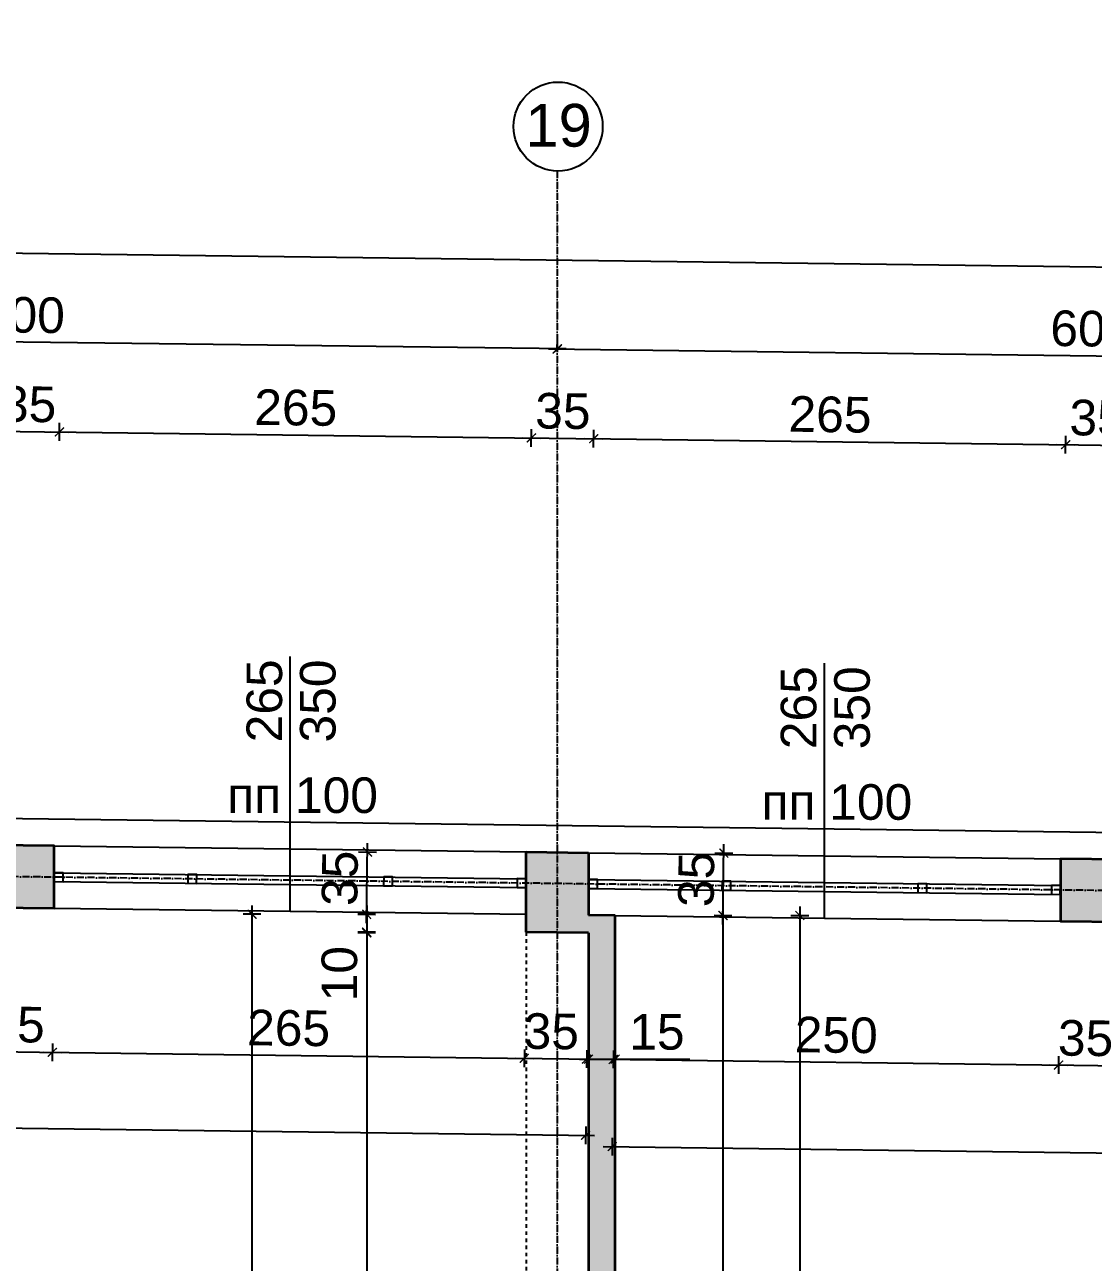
# Model space of a CAD drawing. Header units: inches. Extents: x -72385 to 39588, y -6525 to 66685.
# Drawn here: x -42624 to -42024, y 2770 to 3465 of the extents above; entities that cross this region are included whole.
import ezdxf

# ---------------------------------------------------------------- set-up
doc = ezdxf.new("R2010")
doc.units = ezdxf.units.IN
doc.header["$MEASUREMENT"] = 0
doc.linetypes.add('DashDot', pattern=[0.6, 0.4, -0.1, 0, -0.1])
doc.linetypes.add('Hidden', pattern=[0.4, 0.2, -0.2])
for name, color, linetype, lineweight in [('Изгледни линии', 253, 'Continuous', 25), ('Надписи коти външни', 252, 'Continuous', 25), ('Надписи коти вътрешни', 252, 'Continuous', 25), ('Надписи Оси', 252, 'Continuous', 25), ('Надписи прозорци', 252, 'Continuous', 25), ('Оси', 252, 'DashDot', 25), ('Прозорци', 251, 'Continuous', 25), ('Пунктир', 253, 'Hidden', 25), ('Разрезни линии', 7, 'Continuous', 35), ('Щрих стени', 254, 'Continuous', 25)]:
    doc.layers.add(name, color=color, linetype=linetype, lineweight=lineweight)
doc.styles.add('Arial Regular', font='arial.ttf')
doc.styles.get("Standard").update_dxf_attribs({"font": 'arial.ttf'})
doc.dimstyles.new('Annotative', dxfattribs={"dimscale": 0, "dimtxt": 20, "dimasz": 5, "dimexe": 5, "dimexo": 5, "dimgap": 5, "dimtad": 1, "dimdec": 0, "dimzin": 0, "dimdsep": 46, "dimtxsty": 'Standard', "dimblk": 'ARCHTICK', "dimcen": 5, "dimdle": 5, "dimadec": 0, "dimazin": 0, "dimtfac": 1, "dimtdec": 0, "dimtofl": 0, "dimtmove": 0, "dimatfit": 3, "dimldrblk": 'ARCHTICK', "dimfxl": 5, "dimfxlon": 1, "dimtolj": 1, "dimtzin": 0, "dimarcsym": 1})

# ---------------------------------------------------------------- blocks, each defined once
blk = doc.blocks.new('_ArchTick')
at = {"color": 0, "linetype": 'ByBlock', "const_width": 0.15}
blk.add_lwpolyline([(-0.5, -0.5), (0.5, 0.5)], dxfattribs=at)
blk = doc.blocks.new('*D2228')
at = {"layer": 'Defpoints', "color": 0, "ltscale": 50, "transparency": 16777216}
for p in [(-42642.34, 2969.32), (-42607.34, 2968.87), (-42608.37, 2888.03)]:
    blk.add_point(p, dxfattribs=at)
at = {"layer": 'Надписи коти вътрешни', "color": 0, "lineweight": -2, "ltscale": 50, "transparency": 16777216}
for p, q in [((-42643.3, 2893.48), (-42643.43, 2883.48)), ((-42608.3, 2893.03), (-42608.43, 2883.03)), ((-42648.37, 2888.54), (-42603.37, 2887.97))]:
    blk.add_line(p, q, dxfattribs=at)
at = {"layer": 'Надписи коти вътрешни', "color": 0, "lineweight": -2, "ltscale": 50, "transparency": 16777216, "xscale": 5, "yscale": 5, "zscale": 5}
for p, rotation in [((-42643.37, 2888.48), 179.2706286525463), ((-42608.37, 2888.03), 359.2706286525462)]:
    blk.add_blockref('_ArchTick', p, dxfattribs=dict(at, rotation=rotation))
at = {"layer": 'Надписи коти вътрешни', "color": 0, "ltscale": 50, "transparency": 16777216, "insert": (-42628.17, 2903.51), "char_height": 20, "attachment_point": 5, "rotation": 359.27063}
blk.add_mtext('\\A1;35', dxfattribs=at)
blk = doc.blocks.new('*D2229')
at = {"layer": 'Defpoints', "color": 0, "ltscale": 50, "transparency": 16777216}
for p in [(-42607.34, 2968.87), (-42342.34, 2965.5), (-42343.37, 2884.66)]:
    blk.add_point(p, dxfattribs=at)
at = {"layer": 'Надписи коти вътрешни', "color": 0, "lineweight": -2, "ltscale": 50, "transparency": 16777216}
for p, q in [((-42608.3, 2893.03), (-42608.43, 2883.03)), ((-42613.37, 2888.1), (-42338.37, 2884.6)), ((-42343.3, 2889.66), (-42343.43, 2879.66))]:
    blk.add_line(p, q, dxfattribs=at)
at = {"layer": 'Надписи коти вътрешни', "color": 0, "lineweight": -2, "ltscale": 50, "transparency": 16777216, "xscale": 5, "yscale": 5, "zscale": 5}
for p, rotation in [((-42608.37, 2888.03), 179.270628652547), ((-42343.37, 2884.66), 359.270628652547)]:
    blk.add_blockref('_ArchTick', p, dxfattribs=dict(at, rotation=rotation))
at = {"layer": 'Надписи коти вътрешни', "color": 0, "ltscale": 50, "transparency": 16777216, "insert": (-42475.67, 2901.56), "char_height": 20, "attachment_point": 5, "rotation": 359.27063}
blk.add_mtext('\\A1;265', dxfattribs=at)
blk = doc.blocks.new('*D2230')
at = {"layer": 'Defpoints', "color": 0, "ltscale": 50, "transparency": 16777216}
for p in [(-42342.34, 2965.5), (-42307.34, 2965.05), (-42308.37, 2884.21)]:
    blk.add_point(p, dxfattribs=at)
at = {"layer": 'Надписи коти вътрешни', "color": 0, "lineweight": -2, "ltscale": 50, "transparency": 16777216}
for p, q in [((-42348.37, 2884.72), (-42303.37, 2884.15)), ((-42343.3, 2889.66), (-42343.43, 2879.66)), ((-42308.3, 2889.21), (-42308.43, 2879.21))]:
    blk.add_line(p, q, dxfattribs=at)
at = {"layer": 'Надписи коти вътрешни', "color": 0, "lineweight": -2, "ltscale": 50, "transparency": 16777216, "xscale": 5, "yscale": 5, "zscale": 5}
for p, rotation in [((-42343.37, 2884.66), 179.2706286525463), ((-42308.37, 2884.21), 359.2706286525462)]:
    blk.add_blockref('_ArchTick', p, dxfattribs=dict(at, rotation=rotation))
at = {"layer": 'Надписи коти вътрешни', "color": 0, "ltscale": 50, "transparency": 16777216, "insert": (-42328.17, 2899.69), "char_height": 20, "attachment_point": 5, "rotation": 359.27063}
blk.add_mtext('\\A1;35', dxfattribs=at)
blk = doc.blocks.new('*D2231')
at = {"layer": 'Defpoints', "color": 0, "ltscale": 50, "transparency": 16777216}
for p in [(-42292.34, 2964.86), (-42042.34, 2961.68), (-42043.37, 2880.84)]:
    blk.add_point(p, dxfattribs=at)
at = {"layer": 'Надписи коти вътрешни', "color": 0, "lineweight": -2, "ltscale": 50, "transparency": 16777216}
for p, q in [((-42298.37, 2884.09), (-42038.37, 2880.78)), ((-42293.3, 2889.02), (-42293.43, 2879.02)), ((-42043.3, 2885.84), (-42043.43, 2875.84))]:
    blk.add_line(p, q, dxfattribs=at)
at = {"layer": 'Надписи коти вътрешни', "color": 0, "lineweight": -2, "ltscale": 50, "transparency": 16777216, "xscale": 5, "yscale": 5, "zscale": 5}
for p, rotation in [((-42293.37, 2884.02), 179.2706286525478), ((-42043.37, 2880.84), 359.2706286525477)]:
    blk.add_blockref('_ArchTick', p, dxfattribs=dict(at, rotation=rotation))
at = {"layer": 'Надписи коти вътрешни', "color": 0, "ltscale": 50, "transparency": 16777216, "insert": (-42168.17, 2897.64), "char_height": 20, "attachment_point": 5, "rotation": 359.27063}
blk.add_mtext('\\A1;250', dxfattribs=at)
blk = doc.blocks.new('*D2232')
at = {"layer": 'Defpoints', "color": 0, "ltscale": 50, "transparency": 16777216}
for p in [(-42042.34, 2961.68), (-42007.34, 2961.23), (-42008.37, 2880.4)]:
    blk.add_point(p, dxfattribs=at)
at = {"layer": 'Надписи коти вътрешни', "color": 0, "lineweight": -2, "ltscale": 50, "transparency": 16777216}
for p, q in [((-42043.3, 2885.84), (-42043.43, 2875.84)), ((-42008.3, 2885.39), (-42008.43, 2875.4)), ((-42048.37, 2880.9), (-42003.37, 2880.33))]:
    blk.add_line(p, q, dxfattribs=at)
at = {"layer": 'Надписи коти вътрешни', "color": 0, "lineweight": -2, "ltscale": 50, "transparency": 16777216, "xscale": 5, "yscale": 5, "zscale": 5}
for p, rotation in [((-42043.37, 2880.84), 179.2706286525463), ((-42008.37, 2880.4), 359.2706286525462)]:
    blk.add_blockref('_ArchTick', p, dxfattribs=dict(at, rotation=rotation))
at = {"layer": 'Надписи коти вътрешни', "color": 0, "ltscale": 50, "transparency": 16777216, "insert": (-42028.17, 2895.87), "char_height": 20, "attachment_point": 5, "rotation": 359.27063}
blk.add_mtext('\\A1;35', dxfattribs=at)
blk = doc.blocks.new('*D2239')
at = {"layer": 'Defpoints', "color": 0, "ltscale": 50, "transparency": 16777216}
for p in [(-44737.34, 2995.99), (-42307.34, 2965.05), (-42308.91, 2841.43)]:
    blk.add_point(p, dxfattribs=at)
at = {"layer": 'Надписи коти вътрешни', "color": 0, "lineweight": -2, "ltscale": 50, "transparency": 16777216}
for p, q in [((-44738.85, 2877.36), (-44738.97, 2867.36)), ((-44743.91, 2872.42), (-42303.91, 2841.36)), ((-42308.85, 2846.43), (-42308.97, 2836.43))]:
    blk.add_line(p, q, dxfattribs=at)
at = {"layer": 'Надписи коти вътрешни', "color": 0, "lineweight": -2, "ltscale": 50, "transparency": 16777216, "xscale": 5, "yscale": 5, "zscale": 5}
for p, rotation in [((-44738.91, 2872.36), 179.2706286525471), ((-42308.91, 2841.43), 359.2706286525471)]:
    blk.add_blockref('_ArchTick', p, dxfattribs=dict(at, rotation=rotation))
at = {"layer": 'Надписи коти вътрешни', "color": 0, "ltscale": 50, "transparency": 16777216, "insert": (-43523.72, 2872.11), "char_height": 20, "attachment_point": 5, "rotation": 359.27063}
blk.add_mtext('\\A1;2430', dxfattribs=at)
blk = doc.blocks.new('*D4543')
at = {"layer": 'Defpoints', "color": 0, "ltscale": 50, "transparency": 16777216}
for p in [(-42292.34, 2964.86), (-41142.34, 2950.22), (-41143.99, 2820.43)]:
    blk.add_point(p, dxfattribs=at)
at = {"layer": 'Надписи коти вътрешни', "color": 0, "lineweight": -2, "ltscale": 50, "transparency": 16777216}
for p, q in [((-42298.99, 2835.13), (-41138.99, 2820.36)), ((-42293.93, 2840.07), (-42294.05, 2830.07)), ((-41143.93, 2825.43), (-41144.05, 2815.43))]:
    blk.add_line(p, q, dxfattribs=at)
at = {"layer": 'Надписи коти вътрешни', "color": 0, "lineweight": -2, "ltscale": 50, "transparency": 16777216, "xscale": 5, "yscale": 5, "zscale": 5}
for p, rotation in [((-42293.99, 2835.07), 179.2706260346287), ((-41143.99, 2820.43), 359.2706260346287)]:
    blk.add_blockref('_ArchTick', p, dxfattribs=dict(at, rotation=rotation))
at = {"layer": 'Надписи коти вътрешни', "color": 0, "ltscale": 50, "transparency": 16777216, "insert": (-41718.8, 2842.96), "char_height": 20, "attachment_point": 5, "rotation": 359.27063}
blk.add_mtext('\\A1;1150', dxfattribs=at)
blk = doc.blocks.new('*D2242')
at = {"layer": 'Defpoints', "color": 0, "ltscale": 50, "transparency": 16777216}
for p in [(-42496.23, 2965.5), (-42342.34, 2965.5), (-42342.34, 1200.36)]:
    blk.add_point(p, dxfattribs=at)
at = {"layer": 'Надписи коти вътрешни', "color": 0, "lineweight": -2, "ltscale": 50, "transparency": 16777216}
for p, q in [((-42496.23, 1195.36), (-42496.23, 2970.5)), ((-42491.23, 2965.5), (-42501.23, 2965.5)), ((-42491.23, 1200.36), (-42501.23, 1200.36))]:
    blk.add_line(p, q, dxfattribs=at)
at = {"layer": 'Надписи коти вътрешни', "color": 0, "lineweight": -2, "ltscale": 50, "transparency": 16777216, "xscale": 5, "yscale": 5, "zscale": 5}
for p, rotation in [((-42496.23, 2965.5), 90), ((-42496.23, 1200.36), 270)]:
    blk.add_blockref('_ArchTick', p, dxfattribs=dict(at, rotation=rotation))
at = {"layer": 'Надписи коти вътрешни', "color": 0, "ltscale": 50, "transparency": 16777216, "insert": (-42511.44, 2082.93), "char_height": 20, "attachment_point": 5, "rotation": 90}
blk.add_mtext('\\A1;1765', dxfattribs=at)
blk = doc.blocks.new('*D2249')
at = {"layer": 'Defpoints', "color": 0, "ltscale": 50, "transparency": 16777216}
for p in [(-42307.34, 2955.05), (-42431.87, 2405.01), (-42307.34, 2405.01)]:
    blk.add_point(p, dxfattribs=at)
at = {"layer": 'Надписи коти вътрешни', "color": 0, "lineweight": -2, "ltscale": 50, "transparency": 16777216}
for p, q in [((-42431.87, 2960.05), (-42431.87, 2400.01)), ((-42426.87, 2955.05), (-42436.87, 2955.05)), ((-42426.87, 2405.01), (-42436.87, 2405.01))]:
    blk.add_line(p, q, dxfattribs=at)
at = {"layer": 'Надписи коти вътрешни', "color": 0, "lineweight": -2, "ltscale": 50, "transparency": 16777216, "xscale": 5, "yscale": 5, "zscale": 5}
for p, rotation in [((-42431.87, 2955.05), 90), ((-42431.87, 2405.01), 270)]:
    blk.add_blockref('_ArchTick', p, dxfattribs=dict(at, rotation=rotation))
at = {"layer": 'Надписи коти вътрешни', "color": 0, "ltscale": 50, "transparency": 16777216, "insert": (-42447.08, 2680.03), "char_height": 20, "attachment_point": 5, "rotation": 90}
blk.add_mtext('\\A1;550', dxfattribs=at)
blk = doc.blocks.new('*D7962')
at = {"layer": 'Defpoints', "color": 0, "ltscale": 50, "transparency": 16777216}
for p in [(-42342.34, 2965.5), (-42431.87, 2955.5), (-42342.34, 2955.5)]:
    blk.add_point(p, dxfattribs=at)
at = {"layer": 'Надписи коти вътрешни', "color": 0, "lineweight": -2, "ltscale": 50, "transparency": 16777216}
for p, q in [((-42431.87, 2970.5), (-42431.87, 2955.5)), ((-42426.87, 2965.5), (-42436.87, 2965.5)), ((-42426.87, 2955.5), (-42436.87, 2955.5)), ((-42431.87, 2955.5), (-42431.87, 2913.8))]:
    blk.add_line(p, q, dxfattribs=at)
at = {"layer": 'Надписи коти вътрешни', "color": 0, "lineweight": -2, "ltscale": 50, "transparency": 16777216, "xscale": 5, "yscale": 5, "zscale": 5}
for p, rotation in [((-42431.87, 2965.5), 90), ((-42431.87, 2955.5), 270)]:
    blk.add_blockref('_ArchTick', p, dxfattribs=dict(at, rotation=rotation))
at = {"layer": 'Надписи коти вътрешни', "color": 0, "ltscale": 50, "transparency": 16777216, "insert": (-42447.08, 2932.15), "char_height": 20, "attachment_point": 5, "rotation": 90}
blk.add_mtext('\\A1;10', dxfattribs=at)
blk = doc.blocks.new('*D2281')
at = {"layer": 'Defpoints', "color": 0, "ltscale": 50, "transparency": 16777216}
for p in [(-42292.34, 2964.86), (-42231.75, 2964.86), (-42292.34, 2359.81)]:
    blk.add_point(p, dxfattribs=at)
at = {"layer": 'Надписи коти вътрешни', "color": 0, "lineweight": -2, "ltscale": 50, "transparency": 16777216}
for p, q in [((-42231.75, 2354.81), (-42231.75, 2969.86)), ((-42236.75, 2964.86), (-42226.75, 2964.86)), ((-42236.75, 2359.81), (-42226.75, 2359.81))]:
    blk.add_line(p, q, dxfattribs=at)
at = {"layer": 'Надписи коти вътрешни', "color": 0, "lineweight": -2, "ltscale": 50, "transparency": 16777216, "xscale": 5, "yscale": 5, "zscale": 5}
for p, rotation in [((-42231.75, 2964.86), 90), ((-42231.75, 2359.81), 270)]:
    blk.add_blockref('_ArchTick', p, dxfattribs=dict(at, rotation=rotation))
at = {"layer": 'Надписи коти вътрешни', "color": 0, "ltscale": 50, "transparency": 16777216, "insert": (-42246.97, 2662.34), "char_height": 20, "attachment_point": 5, "rotation": 90}
blk.add_mtext('\\A1;605', dxfattribs=at)
blk = doc.blocks.new('*D4548')
at = {"layer": 'Defpoints', "color": 0, "ltscale": 50, "transparency": 16777216}
for p in [(-42292.34, 2964.86), (-42292.34, 2089.79), (-42188.66, 2089.79)]:
    blk.add_point(p, dxfattribs=at)
at = {"layer": 'Надписи коти вътрешни', "color": 0, "lineweight": -2, "ltscale": 50, "transparency": 16777216}
for p, q in [((-42188.66, 2969.86), (-42188.66, 2084.79)), ((-42193.66, 2964.86), (-42183.66, 2964.86)), ((-42193.66, 2089.79), (-42183.66, 2089.79))]:
    blk.add_line(p, q, dxfattribs=at)
at = {"layer": 'Надписи коти вътрешни', "color": 0, "lineweight": -2, "ltscale": 50, "transparency": 16777216, "xscale": 5, "yscale": 5, "zscale": 5}
for p, rotation in [((-42188.66, 2964.86), 90), ((-42188.66, 2089.79), 270)]:
    blk.add_blockref('_ArchTick', p, dxfattribs=dict(at, rotation=rotation))
at = {"layer": 'Надписи коти вътрешни', "color": 0, "ltscale": 50, "transparency": 16777216, "insert": (-42203.87, 2527.33), "char_height": 20, "attachment_point": 5, "rotation": 90}
blk.add_mtext('\\A1;875', dxfattribs=at)
blk = doc.blocks.new('*D6400')
at = {"layer": 'Defpoints', "color": 0, "ltscale": 50, "transparency": 16777216}
for p in [(-42604.38, 3236.36), (-42642.34, 3004.32), (-42607.34, 3003.88)]:
    blk.add_point(p, dxfattribs=at)
at = {"layer": 'Надписи коти външни', "color": 0, "lineweight": -2, "ltscale": 50, "transparency": 16777216}
for p, q in [((-42639.44, 3231.8), (-42639.31, 3241.8)), ((-42604.44, 3231.36), (-42604.31, 3241.36)), ((-42644.38, 3236.87), (-42599.38, 3236.29))]:
    blk.add_line(p, q, dxfattribs=at)
at = {"layer": 'Надписи коти външни', "color": 0, "lineweight": -2, "ltscale": 50, "transparency": 16777216, "xscale": 5, "yscale": 5, "zscale": 5}
for p, rotation in [((-42639.38, 3236.8), 179.2706286525522), ((-42604.38, 3236.36), 359.2706286525522)]:
    blk.add_blockref('_ArchTick', p, dxfattribs=dict(at, rotation=rotation))
at = {"layer": 'Надписи коти външни', "color": 0, "ltscale": 50, "transparency": 16777216, "insert": (-42621.68, 3251.8), "char_height": 20, "attachment_point": 5, "rotation": 359.27063}
blk.add_mtext('\\A1;35', dxfattribs=at)
blk = doc.blocks.new('*D6401')
at = {"layer": 'Defpoints', "color": 0, "ltscale": 50, "transparency": 16777216}
for p in [(-42339.38, 3232.98), (-42607.34, 3003.88), (-42342.34, 3000.5)]:
    blk.add_point(p, dxfattribs=at)
at = {"layer": 'Надписи коти външни', "color": 0, "lineweight": -2, "ltscale": 50, "transparency": 16777216}
for p, q in [((-42604.44, 3231.36), (-42604.31, 3241.36)), ((-42339.44, 3227.98), (-42339.31, 3237.98)), ((-42609.38, 3236.42), (-42334.38, 3232.92))]:
    blk.add_line(p, q, dxfattribs=at)
at = {"layer": 'Надписи коти външни', "color": 0, "lineweight": -2, "ltscale": 50, "transparency": 16777216, "xscale": 5, "yscale": 5, "zscale": 5}
for p, rotation in [((-42604.38, 3236.36), 179.2706286525463), ((-42339.38, 3232.98), 359.2706286525462)]:
    blk.add_blockref('_ArchTick', p, dxfattribs=dict(at, rotation=rotation))
at = {"layer": 'Надписи коти външни', "color": 0, "ltscale": 50, "transparency": 16777216, "insert": (-42471.68, 3249.88), "char_height": 20, "attachment_point": 5, "rotation": 359.27063}
blk.add_mtext('\\A1;265', dxfattribs=at)
blk = doc.blocks.new('*D6402')
at = {"layer": 'Defpoints', "color": 0, "ltscale": 50, "transparency": 16777216}
for p in [(-42304.38, 3232.54), (-42342.34, 3000.5), (-42307.34, 3000.06)]:
    blk.add_point(p, dxfattribs=at)
at = {"layer": 'Надписи коти външни', "color": 0, "lineweight": -2, "ltscale": 50, "transparency": 16777216}
for p, q in [((-42339.44, 3227.98), (-42339.31, 3237.98)), ((-42344.38, 3233.05), (-42299.38, 3232.47)), ((-42304.44, 3227.54), (-42304.31, 3237.54))]:
    blk.add_line(p, q, dxfattribs=at)
at = {"layer": 'Надписи коти външни', "color": 0, "lineweight": -2, "ltscale": 50, "transparency": 16777216, "xscale": 5, "yscale": 5, "zscale": 5}
for p, rotation in [((-42339.38, 3232.98), 179.2706286525463), ((-42304.38, 3232.54), 359.2706286525462)]:
    blk.add_blockref('_ArchTick', p, dxfattribs=dict(at, rotation=rotation))
at = {"layer": 'Надписи коти външни', "color": 0, "ltscale": 50, "transparency": 16777216, "insert": (-42321.68, 3247.98), "char_height": 20, "attachment_point": 5, "rotation": 359.27063}
blk.add_mtext('\\A1;35', dxfattribs=at)
blk = doc.blocks.new('*D6403')
at = {"layer": 'Defpoints', "color": 0, "ltscale": 50, "transparency": 16777216}
for p in [(-42039.38, 3229.16), (-42307.34, 3000.06), (-42042.34, 2996.68)]:
    blk.add_point(p, dxfattribs=at)
at = {"layer": 'Надписи коти външни', "color": 0, "lineweight": -2, "ltscale": 50, "transparency": 16777216}
for p, q in [((-42309.38, 3232.6), (-42034.38, 3229.1)), ((-42304.44, 3227.54), (-42304.31, 3237.54)), ((-42039.44, 3224.16), (-42039.31, 3234.16))]:
    blk.add_line(p, q, dxfattribs=at)
at = {"layer": 'Надписи коти външни', "color": 0, "lineweight": -2, "ltscale": 50, "transparency": 16777216, "xscale": 5, "yscale": 5, "zscale": 5}
for p, rotation in [((-42304.38, 3232.54), 179.2706286525486), ((-42039.38, 3229.16), 359.2706286525486)]:
    blk.add_blockref('_ArchTick', p, dxfattribs=dict(at, rotation=rotation))
at = {"layer": 'Надписи коти външни', "color": 0, "ltscale": 50, "transparency": 16777216, "insert": (-42171.68, 3246.06), "char_height": 20, "attachment_point": 5, "rotation": 359.27063}
blk.add_mtext('\\A1;265', dxfattribs=at)
blk = doc.blocks.new('*D6404')
at = {"layer": 'Defpoints', "color": 0, "ltscale": 50, "transparency": 16777216}
for p in [(-42004.38, 3228.72), (-42042.34, 2996.68), (-42007.34, 2996.24)]:
    blk.add_point(p, dxfattribs=at)
at = {"layer": 'Надписи коти външни', "color": 0, "lineweight": -2, "ltscale": 50, "transparency": 16777216}
for p, q in [((-42039.44, 3224.16), (-42039.31, 3234.16)), ((-42004.44, 3223.72), (-42004.31, 3233.72)), ((-42044.38, 3229.23), (-41999.38, 3228.65))]:
    blk.add_line(p, q, dxfattribs=at)
at = {"layer": 'Надписи коти външни', "color": 0, "lineweight": -2, "ltscale": 50, "transparency": 16777216, "xscale": 5, "yscale": 5, "zscale": 5}
for p, rotation in [((-42039.38, 3229.16), 179.2706286525463), ((-42004.38, 3228.72), 359.2706286525462)]:
    blk.add_blockref('_ArchTick', p, dxfattribs=dict(at, rotation=rotation))
at = {"layer": 'Надписи коти външни', "color": 0, "ltscale": 50, "transparency": 16777216, "insert": (-42021.68, 3244.16), "char_height": 20, "attachment_point": 5, "rotation": 359.27063}
blk.add_mtext('\\A1;35', dxfattribs=at)
blk = doc.blocks.new('*D6415')
at = {"layer": 'Defpoints', "color": 0, "ltscale": 50, "transparency": 16777216}
for p in [(-42324.84, 3282.8), (-42324.84, 3282.8), (-41724.84, 3275.16)]:
    blk.add_point(p, dxfattribs=at)
at = {"layer": 'Надписи коти външни', "color": 0, "lineweight": -2, "ltscale": 50, "transparency": 16777216}
for p, q in [((-42324.84, 3282.8), (-42324.77, 3287.8)), ((-41719.84, 3275.1), (-42329.84, 3282.87)), ((-41724.84, 3275.16), (-41724.77, 3280.16))]:
    blk.add_line(p, q, dxfattribs=at)
at = {"layer": 'Надписи коти външни', "color": 0, "lineweight": -2, "ltscale": 50, "transparency": 16777216, "xscale": 5, "yscale": 5, "zscale": 5}
for p, rotation in [((-42324.84, 3282.8), 179.2706286525473), ((-41724.84, 3275.16), 359.2706286525473)]:
    blk.add_blockref('_ArchTick', p, dxfattribs=dict(at, rotation=rotation))
at = {"layer": 'Надписи коти външни', "color": 0, "ltscale": 50, "transparency": 16777216, "insert": (-42024.64, 3294.19), "char_height": 20, "attachment_point": 5, "rotation": 359.27063}
blk.add_mtext('\\A1;600', dxfattribs=at)
blk = doc.blocks.new('*D6416')
at = {"layer": 'Defpoints', "color": 0, "ltscale": 50, "transparency": 16777216}
for p in [(-42924.84, 3290.44), (-42924.84, 3290.44), (-42324.84, 3283)]:
    blk.add_point(p, dxfattribs=at)
at = {"layer": 'Надписи коти външни', "color": 0, "lineweight": -2, "ltscale": 50, "transparency": 16777216}
for p, q in [((-42924.84, 3290.44), (-42924.78, 3295.44)), ((-42319.84, 3282.94), (-42929.84, 3290.51)), ((-42324.84, 3283), (-42324.78, 3288))]:
    blk.add_line(p, q, dxfattribs=at)
at = {"layer": 'Надписи коти външни', "color": 0, "lineweight": -2, "ltscale": 50, "transparency": 16777216, "xscale": 5, "yscale": 5, "zscale": 5}
for p, rotation in [((-42924.84, 3290.44), 179.2893056029436), ((-42324.84, 3283), 359.2893056029436)]:
    blk.add_blockref('_ArchTick', p, dxfattribs=dict(at, rotation=rotation))
at = {"layer": 'Надписи коти външни', "color": 0, "ltscale": 50, "transparency": 16777216, "insert": (-42624.65, 3301.93), "char_height": 20, "attachment_point": 5, "rotation": 359.28931}
blk.add_mtext('\\A1;600', dxfattribs=at)
blk = doc.blocks.new('*D6454')
at = {"layer": 'Defpoints', "color": 0, "ltscale": 50, "transparency": 16777216}
for p in [(-40218.1, 3305.99), (-52317.34, 3127.49), (-40222.34, 2973.51)]:
    blk.add_point(p, dxfattribs=at)
at = {"layer": 'Надписи коти външни', "color": 0, "lineweight": -2, "ltscale": 50, "transparency": 16777216}
for p, q in [((-52313.17, 3454.96), (-52313.04, 3464.96)), ((-52318.1, 3460.03), (-40213.11, 3305.92)), ((-40218.17, 3300.99), (-40218.04, 3310.99))]:
    blk.add_line(p, q, dxfattribs=at)
at = {"layer": 'Надписи коти външни', "color": 0, "lineweight": -2, "ltscale": 50, "transparency": 16777216, "xscale": 5, "yscale": 5, "zscale": 5}
for p, rotation in [((-52313.1, 3459.96), 179.2706286525472), ((-40218.1, 3305.99), 359.2706286525473)]:
    blk.add_blockref('_ArchTick', p, dxfattribs=dict(at, rotation=rotation))
at = {"layer": 'Надписи коти външни', "color": 0, "ltscale": 50, "transparency": 16777216, "insert": (-46265.41, 3398.18), "char_height": 20, "attachment_point": 5, "rotation": 359.27063}
blk.add_mtext('\\A1;12095', dxfattribs=at)
blk = doc.blocks.new('*D7954')
at = {"layer": 'Defpoints', "color": 0, "ltscale": 10, "transparency": 16777216}
for p in [(-42454.52, 3000.79), (-42431.42, 3000.5), (-42454.96, 2965.79)]:
    blk.add_point(p, dxfattribs=at)
at = {"layer": 'Надписи коти вътрешни', "color": 0, "lineweight": -2, "ltscale": 10, "transparency": 16777216}
for p, q in [((-42431.93, 2960.5), (-42431.36, 3005.5)), ((-42436.42, 3000.56), (-42426.42, 3000.43)), ((-42436.87, 2965.56), (-42426.87, 2965.43))]:
    blk.add_line(p, q, dxfattribs=at)
at = {"layer": 'Надписи коти вътрешни', "color": 0, "lineweight": -2, "ltscale": 10, "transparency": 16777216, "xscale": 5, "yscale": 5, "zscale": 5}
for p, rotation in [((-42431.42, 3000.5), 89.27062865254527), ((-42431.87, 2965.5), 269.2706286525453)]:
    blk.add_blockref('_ArchTick', p, dxfattribs=dict(at, rotation=rotation))
at = {"layer": 'Надписи коти вътрешни', "color": 0, "ltscale": 10, "transparency": 16777216, "insert": (-42446.83, 2985.74), "char_height": 20, "attachment_point": 5, "rotation": 89.27063}
blk.add_mtext('\\A1;35', dxfattribs=at)
blk = doc.blocks.new('*D7955')
at = {"layer": 'Defpoints', "color": 0, "ltscale": 10, "transparency": 16777216}
for p in [(-42254.4, 3000.15), (-42231.31, 2999.86), (-42254.85, 2965.16)]:
    blk.add_point(p, dxfattribs=at)
at = {"layer": 'Надписи коти вътрешни', "color": 0, "lineweight": -2, "ltscale": 10, "transparency": 16777216}
for p, q in [((-42231.82, 2959.86), (-42231.24, 3004.86)), ((-42236.31, 2999.92), (-42226.31, 2999.8)), ((-42236.75, 2964.93), (-42226.75, 2964.8))]:
    blk.add_line(p, q, dxfattribs=at)
at = {"layer": 'Надписи коти вътрешни', "color": 0, "lineweight": -2, "ltscale": 10, "transparency": 16777216, "xscale": 5, "yscale": 5, "zscale": 5}
for p, rotation in [((-42231.31, 2999.86), 89.27062865254527), ((-42231.75, 2964.86), 269.2706286525453)]:
    blk.add_blockref('_ArchTick', p, dxfattribs=dict(at, rotation=rotation))
at = {"layer": 'Надписи коти вътрешни', "color": 0, "ltscale": 10, "transparency": 16777216, "insert": (-42246.72, 2985.1), "char_height": 20, "attachment_point": 5, "rotation": 89.27063}
blk.add_mtext('\\A1;35', dxfattribs=at)
blk = doc.blocks.new('*D8016')
at = {"layer": 'Defpoints', "color": 0, "ltscale": 10, "transparency": 16777216}
for p in [(-42307.34, 2910.09), (-42292.34, 2910.09), (-42292.34, 2884.15)]:
    blk.add_point(p, dxfattribs=at)
at = {"layer": 'Надписи коти вътрешни', "color": 0, "lineweight": -2, "ltscale": 10, "transparency": 16777216}
for p, q in [((-42312.34, 2884.15), (-42292.34, 2884.15)), ((-42307.34, 2889.15), (-42307.34, 2879.15)), ((-42292.34, 2889.15), (-42292.34, 2879.15)), ((-42292.34, 2884.15), (-42250.42, 2884.15))]:
    blk.add_line(p, q, dxfattribs=at)
at = {"layer": 'Надписи коти вътрешни', "color": 0, "lineweight": -2, "ltscale": 10, "transparency": 16777216, "xscale": 5, "yscale": 5, "zscale": 5, "rotation": 180}
blk.add_blockref('_ArchTick', (-42307.34, 2884.15), dxfattribs=at)
at = {"layer": 'Надписи коти вътрешни', "color": 0, "lineweight": -2, "ltscale": 10, "transparency": 16777216, "xscale": 5, "yscale": 5, "zscale": 5}
blk.add_blockref('_ArchTick', (-42292.34, 2884.15), dxfattribs=at)
at = {"layer": 'Надписи коти вътрешни', "color": 0, "ltscale": 10, "transparency": 16777216, "insert": (-42268.88, 2899.36), "char_height": 20, "attachment_point": 5}
blk.add_mtext('\\A1;15', dxfattribs=at)

msp = doc.modelspace()

# ---------------------------------------------------------------- hatches: boundary and pattern name
at = {"layer": 'Щрих стени', "ltscale": 10}
h = msp.add_hatch(color=256, dxfattribs=at)
h.dxf.hatch_style = 1
h.paths.add_polyline_path([(-44437.34, 3027.17), (-44472.34, 3027.62), (-44472.34, 2992.61), (-44437.34, 2992.17)])
h.paths.add_polyline_path([(-44137.34, 3023.35), (-44172.34, 3023.8), (-44172.34, 2978.79), (-44137.34, 2978.35)])
h.paths.add_polyline_path([(-43837.34, 3019.53), (-43872.34, 3019.98), (-43872.34, 2984.98), (-43837.34, 2984.53)])
h.paths.add_polyline_path([(-43507.34, 3015.33), (-43572.34, 3016.16), (-43572.34, 2971.16), (-43507.34, 2970.33)])
h.paths.add_polyline_path([(-43207.34, 3011.51), (-43242.34, 3011.96), (-43242.34, 2976.96), (-43207.34, 2976.51)])
h.paths.add_polyline_path([(-42907.34, 3007.69), (-42942.34, 3008.14), (-42942.34, 2963.14), (-42907.34, 2962.69)])
h.paths.add_polyline_path([(-42607.34, 3003.88), (-42642.34, 3004.32), (-42642.34, 2969.32), (-42607.34, 2968.87)])
h.paths.add_polyline_path([(-42307.34, 3000.06), (-42342.34, 3000.5), (-42342.34, 2955.5), (-42307.34, 2955.05), (-42307.34, 2405.01), (-42342.34, 2405.45), (-42342.34, 2360.45), (-42292.34, 2359.81), (-42292.34, 2964.86), (-42307.34, 2965.05)])
h.paths.add_polyline_path([(-42907.34, 2412.65), (-42942.34, 2413.09), (-42967.34, 2413.41), (-42967.34, 2378.41), (-42942.34, 2378.09), (-42942.34, 2368.09), (-42907.34, 2367.64)])
h.paths.add_polyline_path([(-43507.34, 2420.28), (-43572.34, 2421.11), (-43572.34, 2376.11), (-43507.34, 2375.28)])
h.paths.add_polyline_path([(-44137.34, 2428.3), (-44172.34, 2428.75), (-44197.34, 2429.07), (-44197.34, 2394.07), (-44172.34, 2393.75), (-44172.34, 2383.75), (-44137.34, 2383.3)])
h = msp.add_hatch(color=256, dxfattribs=at)
h.dxf.hatch_style = 1
h.paths.add_polyline_path([(-42007.34, 2996.24), (-42042.34, 2996.68), (-42042.34, 2961.68), (-42007.34, 2961.23)])
h.paths.add_polyline_path([(-41707.34, 2992.42), (-41742.34, 2992.86), (-41742.34, 2947.86), (-41707.34, 2947.41)])
h.paths.add_polyline_path([(-41407.34, 2988.6), (-41442.34, 2989.04), (-41442.34, 2954.04), (-41407.34, 2953.6)])
h.paths.add_polyline_path([(-41707.34, 2397.37), (-41742.34, 2397.81), (-41767.34, 2398.13), (-41767.34, 2363.13), (-41742.34, 2362.81), (-41742.34, 2352.81), (-41707.34, 2352.37)], flags=17)
h.paths.add_polyline_path([(-42292.34, 2089.79), (-42292.34, 2139.8), (-42307.34, 2139.99), (-42307.34, 2024.98), (-42292.34, 2024.79), (-42292.34, 2074.79), (-41707.34, 2067.34), (-41707.34, 2062.85), (-41702.34, 2062.85), (-41702.34, 2067.28), (-41197.34, 2060.85), (-41197.34, 2030.85), (-41142.34, 2030.15), (-41142.34, 1745.12), (-41702.34, 1752.25), (-41702.34, 1962.85), (-41707.34, 1962.85), (-41707.34, 1797.32), (-41742.34, 1797.77), (-41742.34, 1787.77), (-41767.34, 1788.08), (-41767.34, 1753.08), (-41742.34, 1752.76), (-41707.34, 1752.32), (-41707.34, 1557.85), (-41702.34, 1557.85), (-41702.34, 1747.25), (-41142.34, 1740.12), (-41142.34, 1660.12), (-41112.34, 1659.74), (-41112.34, 1754.74), (-41087.34, 1754.42), (-41087.34, 1804.43), (-41112.34, 1804.75), (-41112.34, 2949.84), (-40882.34, 2946.91), (-40882.34, 2966.91), (-40907.34, 2967.23), (-40907.34, 2982.23), (-41142.34, 2985.22), (-41142.34, 2105.15), (-41197.34, 2105.85), (-41197.34, 2075.85)])
h.paths.add_polyline_path([(-42007.34, 1196.09), (-42042.34, 1196.54), (-42042.34, 1161.53), (-42007.34, 1161.09)])
h.paths.add_polyline_path([(-41707.34, 1192.27), (-41702.34, 1192.21), (-41702.34, 1457.85), (-41707.34, 1457.85), (-41707.34, 1202.27), (-41742.34, 1202.72), (-41742.34, 1157.71), (-41707.34, 1157.27)])
h.paths.add_polyline_path([(-41407.34, 1188.45), (-41442.34, 1188.9), (-41442.34, 1153.9), (-41407.34, 1153.45)])

# ---------------------------------------------------------------- linework, layer by layer
at = {"layer": 'Изгледни линии', "ltscale": 50}
for p, q in [((-41127.34, 3000.03), (-45937.34, 3061.27)), ((-42607.34, 3003.88), (-42342.34, 3000.5)), ((-42307.34, 3000.06), (-42042.34, 2996.68)), ((-42607.34, 2968.87), (-42342.34, 2965.5)), ((-42307.34, 2965.05), (-42042.34, 2961.68))]:
    msp.add_line(p, q, dxfattribs=at)
at = {"layer": 'Надписи Оси', "ltscale": 50}
msp.add_circle((-42324.4, 3407.81), 25, dxfattribs=at)
at = {"layer": 'Надписи прозорци', "ltscale": 50}
for p, q in [((-42474.84, 2967.19), (-42474.84, 3110.34)), ((-42174.84, 2963.37), (-42174.84, 3106.52))]:
    msp.add_line(p, q, dxfattribs=at)
at = {"layer": 'Оси', "ltscale": 10}
for p, q in [((-42324.84, 3382.81), (-42324.84, 782.6)), ((-39839.84, 2951.14), (-52699.84, 3114.86))]:
    msp.add_line(p, q, dxfattribs=at)
at = {"layer": 'Прозорци', "ltscale": 50}
for p, q in [((-42607.34, 2988.87), (-42342.34, 2985.5)), ((-42607.34, 2983.87), (-42342.34, 2980.5)), ((-42307.34, 2985.05), (-42042.34, 2981.68)), ((-42307.34, 2980.05), (-42042.34, 2976.68))]:
    msp.add_line(p, q, dxfattribs=at)
for points in [[(-42607.34, 2983.87), (-42602.34, 2983.81), (-42602.27, 2988.81), (-42607.27, 2988.87), (-42607.34, 2983.87)], [(-42532.35, 2982.92), (-42527.35, 2982.86), (-42527.29, 2987.85), (-42532.29, 2987.92), (-42532.35, 2982.92)], [(-42422.39, 2981.52), (-42417.39, 2981.46), (-42417.33, 2986.45), (-42422.32, 2986.52), (-42422.39, 2981.52)], [(-42347.4, 2980.57), (-42342.4, 2980.51), (-42342.34, 2985.51), (-42347.34, 2985.57), (-42347.4, 2980.57)], [(-42307.34, 2980.05), (-42302.34, 2979.99), (-42302.27, 2984.99), (-42307.27, 2985.05), (-42307.34, 2980.05)], [(-42232.35, 2979.1), (-42227.35, 2979.04), (-42227.29, 2984.04), (-42232.29, 2984.1), (-42232.35, 2979.1)], [(-42122.39, 2977.7), (-42117.39, 2977.64), (-42117.33, 2982.64), (-42122.32, 2982.7), (-42122.39, 2977.7)], [(-42047.4, 2976.75), (-42042.4, 2976.69), (-42042.34, 2981.69), (-42047.34, 2981.75), (-42047.4, 2976.75)]]:
    msp.add_lwpolyline(points, dxfattribs=at)
at = {"layer": 'Пунктир', "ltscale": 10}
msp.add_line((-42342.34, 2955.5), (-42342.34, 2405.45), dxfattribs=at)
at = {"layer": 'Разрезни линии', "ltscale": 50}
for p, q in [((-42342.34, 2955.5), (-42342.34, 3000.5)), ((-42342.34, 3000.5), (-42307.34, 3000.06)), ((-42307.34, 3000.06), (-42307.34, 2965.05)), ((-42292.34, 2964.86), (-42307.34, 2965.05)), ((-42292.34, 2359.81), (-42292.34, 2964.86)), ((-42307.34, 2955.05), (-42342.34, 2955.5)), ((-42307.34, 2955.05), (-42307.34, 2405.01))]:
    msp.add_line(p, q, dxfattribs=at)
for points in [[(-42642.34, 3004.32), (-42642.34, 2969.32), (-42607.34, 2968.87), (-42607.34, 3003.88)], [(-42042.34, 2996.68), (-42042.34, 2961.68), (-42007.34, 2961.23), (-42007.34, 2996.24)]]:
    msp.add_lwpolyline(points, close=True, dxfattribs=at)

# ---------------------------------------------------------------- texts
at = {"layer": 'Надписи Оси', "ltscale": 100, "insert": (-42337.72, 3420.52), "char_height": 24, "width": 27.2128, "attachment_point": 1, "style": 'Arial Regular'}
msp.add_mtext('\\pxqc;19', dxfattribs=at)
at = {"layer": 'Надписи прозорци', "ltscale": 100, "char_height": 20, "width": 180.4891, "attachment_point": 1, "rotation": 90, "style": 'Arial Regular'}
for s, insert in [('265', (-42499.35, 3062.05)), ('350', (-42469.35, 3061.96)), ('265', (-42199.35, 3058.23)), ('350', (-42169.35, 3058.15))]:
    msp.add_mtext(s, dxfattribs=dict(at, insert=insert))
at = {"layer": 'Надписи прозорци', "ltscale": 100, "char_height": 20, "width": 180.4891, "attachment_point": 1, "style": 'Arial Regular'}
for insert in [(-42510.15, 3042.38), (-42210.15, 3038.56)]:
    msp.add_mtext('пп 100', dxfattribs=dict(at, insert=insert))

# ---------------------------------------------------------------- dimensions: what is measured, and where the dimension line sits
at = {"layer": 'Надписи коти външни', "ltscale": 50}
dim = msp.add_aligned_dim(p1=(-52317.34, 3127.49), p2=(-40222.34, 2973.51), distance=332.5, text='12095', dimstyle='Annotative', override={"dimscale": 0, "dimtix": 0, "dimtofl": 0, "dimtmove": 0, "dimatfit": 3}, dxfattribs=at)
dim.commit()
dim.dimension.update_dxf_attribs({"geometry": '*D6454', "text_midpoint": (-46265.41, 3398.18)})
for p1, p2, distance, picture, middle in [((-42324.84, 3283), (-42924.84, 3290.44), 0, '*D6416', (-42624.65, 3301.93)), ((-41724.84, 3275.16), (-42324.84, 3282.8), 0, '*D6415', (-42024.64, 3294.19)), ((-42607.34, 3003.88), (-42342.34, 3000.5), 232.5, '*D6401', (-42471.68, 3249.88)), ((-42307.34, 3000.06), (-42042.34, 2996.68), 232.5, '*D6403', (-42171.68, 3246.06))]:
    dim = msp.add_aligned_dim(p1=p1, p2=p2, distance=distance, dimstyle='Annotative', override={"dimscale": 0, "dimtix": 0, "dimtofl": 0, "dimtmove": 0, "dimatfit": 3}, dxfattribs=at)
    dim.commit()
    dim.dimension.update_dxf_attribs({"geometry": picture, "text_midpoint": middle})
for base, p1, p2, picture, middle in [((-42604.38, 3236.36), (-42642.34, 3004.32), (-42607.34, 3003.88), '*D6400', (-42621.88, 3236.58)), ((-42304.38, 3232.54), (-42342.34, 3000.5), (-42307.34, 3000.06), '*D6402', (-42321.88, 3232.76)), ((-42004.38, 3228.72), (-42042.34, 2996.68), (-42007.34, 2996.24), '*D6404', (-42021.88, 3228.94))]:
    dim = msp.add_linear_dim(base=base, p1=p1, p2=p2, angle=359.27063, dimstyle='Annotative', override={"dimscale": 0, "dimtix": 0, "dimtofl": 0, "dimtmove": 0, "dimatfit": 3}, dxfattribs=at)
    dim.commit()
    dim.dimension.update_dxf_attribs({"geometry": picture, "text_midpoint": middle, "dimtype": 129})
at = {"layer": 'Надписи коти вътрешни', "ltscale": 10}
for base, p1, p2, picture, middle in [((-42431.42, 3000.5), (-42454.96, 2965.79), (-42454.52, 3000.79), '*D7954', (-42431.61, 2985.54)), ((-42231.31, 2999.86), (-42254.85, 2965.16), (-42254.4, 3000.15), '*D7955', (-42231.5, 2984.9))]:
    dim = msp.add_linear_dim(base=base, p1=p1, p2=p2, angle=89.27063, dimstyle='Annotative', override={"dimscale": 0, "dimtix": 0, "dimtofl": 0, "dimtmove": 0, "dimatfit": 3}, dxfattribs=at)
    dim.commit()
    dim.dimension.update_dxf_attribs({"geometry": picture, "text_midpoint": middle, "dimtype": 129})
at = {"layer": 'Надписи коти вътрешни', "ltscale": 50}
for p1, p2, distance, picture, middle in [((-44737.34, 2995.99), (-42307.34, 2965.05), -123.64, '*D2239', (-43523.72, 2872.11)), ((-42607.34, 2968.87), (-42342.34, 2965.5), -80.85, '*D2229', (-42475.67, 2901.56)), ((-42292.34, 2964.86), (-41142.34, 2950.22), -129.81, '*D4543', (-41718.8, 2842.96)), ((-42292.34, 2964.86), (-42042.34, 2961.68), -80.85, '*D2231', (-42168.17, 2897.64))]:
    dim = msp.add_aligned_dim(p1=p1, p2=p2, distance=distance, dimstyle='Annotative', override={"dimscale": 0, "dimtix": 0, "dimtofl": 0, "dimtmove": 0, "dimatfit": 3}, dxfattribs=at)
    dim.commit()
    dim.dimension.update_dxf_attribs({"geometry": picture, "text_midpoint": middle})
for base, p1, p2, angle, picture, middle, dimtype in [((-42608.37, 2888.03), (-42642.34, 2969.32), (-42607.34, 2968.87), 359.27063, '*D2228', (-42628.37, 2888.29), 129), ((-42431.87, 2955.5), (-42342.34, 2965.5), (-42342.34, 2955.5), 90, '*D7962', (-42431.87, 2932.15), 128), ((-42308.37, 2884.21), (-42342.34, 2965.5), (-42307.34, 2965.05), 359.27063, '*D2230', (-42328.37, 2884.47), 129), ((-42008.37, 2880.4), (-42042.34, 2961.68), (-42007.34, 2961.23), 359.27063, '*D2232', (-42028.37, 2880.65), 129)]:
    dim = msp.add_linear_dim(base=base, p1=p1, p2=p2, angle=angle, dimstyle='Annotative', override={"dimscale": 0, "dimtix": 0, "dimtofl": 0, "dimtmove": 0, "dimatfit": 3}, dxfattribs=at)
    dim.commit()
    dim.dimension.update_dxf_attribs({"geometry": picture, "text_midpoint": middle, "dimtype": dimtype})
for base, p1, p2, picture, middle in [((-42496.23, 2965.5), (-42342.34, 1200.36), (-42342.34, 2965.5), '*D2242', (-42511.44, 2082.93)), ((-42231.75, 2964.86), (-42292.34, 2359.81), (-42292.34, 2964.86), '*D2281', (-42246.97, 2662.34)), ((-42188.66, 2089.79), (-42292.34, 2964.86), (-42292.34, 2089.79), '*D4548', (-42203.87, 2527.33)), ((-42431.87, 2405.01), (-42307.34, 2955.05), (-42307.34, 2405.01), '*D2249', (-42447.08, 2680.03))]:
    dim = msp.add_linear_dim(base=base, p1=p1, p2=p2, angle=90, dimstyle='Annotative', override={"dimscale": 0, "dimtix": 0, "dimtofl": 0, "dimtmove": 0, "dimatfit": 3}, dxfattribs=at)
    dim.commit()
    dim.dimension.update_dxf_attribs({"geometry": picture, "text_midpoint": middle})
at = {"layer": 'Надписи коти вътрешни', "ltscale": 10}
dim = msp.add_aligned_dim(p1=(-42307.34, 2910.09), p2=(-42292.34, 2910.09), distance=-25.94, dimstyle='Annotative', override={"dimscale": 0, "dimtix": 0, "dimtofl": 0, "dimtmove": 0, "dimatfit": 3}, dxfattribs=at)
dim.commit()
dim.dimension.update_dxf_attribs({"geometry": '*D8016', "text_midpoint": (-42268.88, 2899.36)})

doc.saveas('drawing.dxf')
